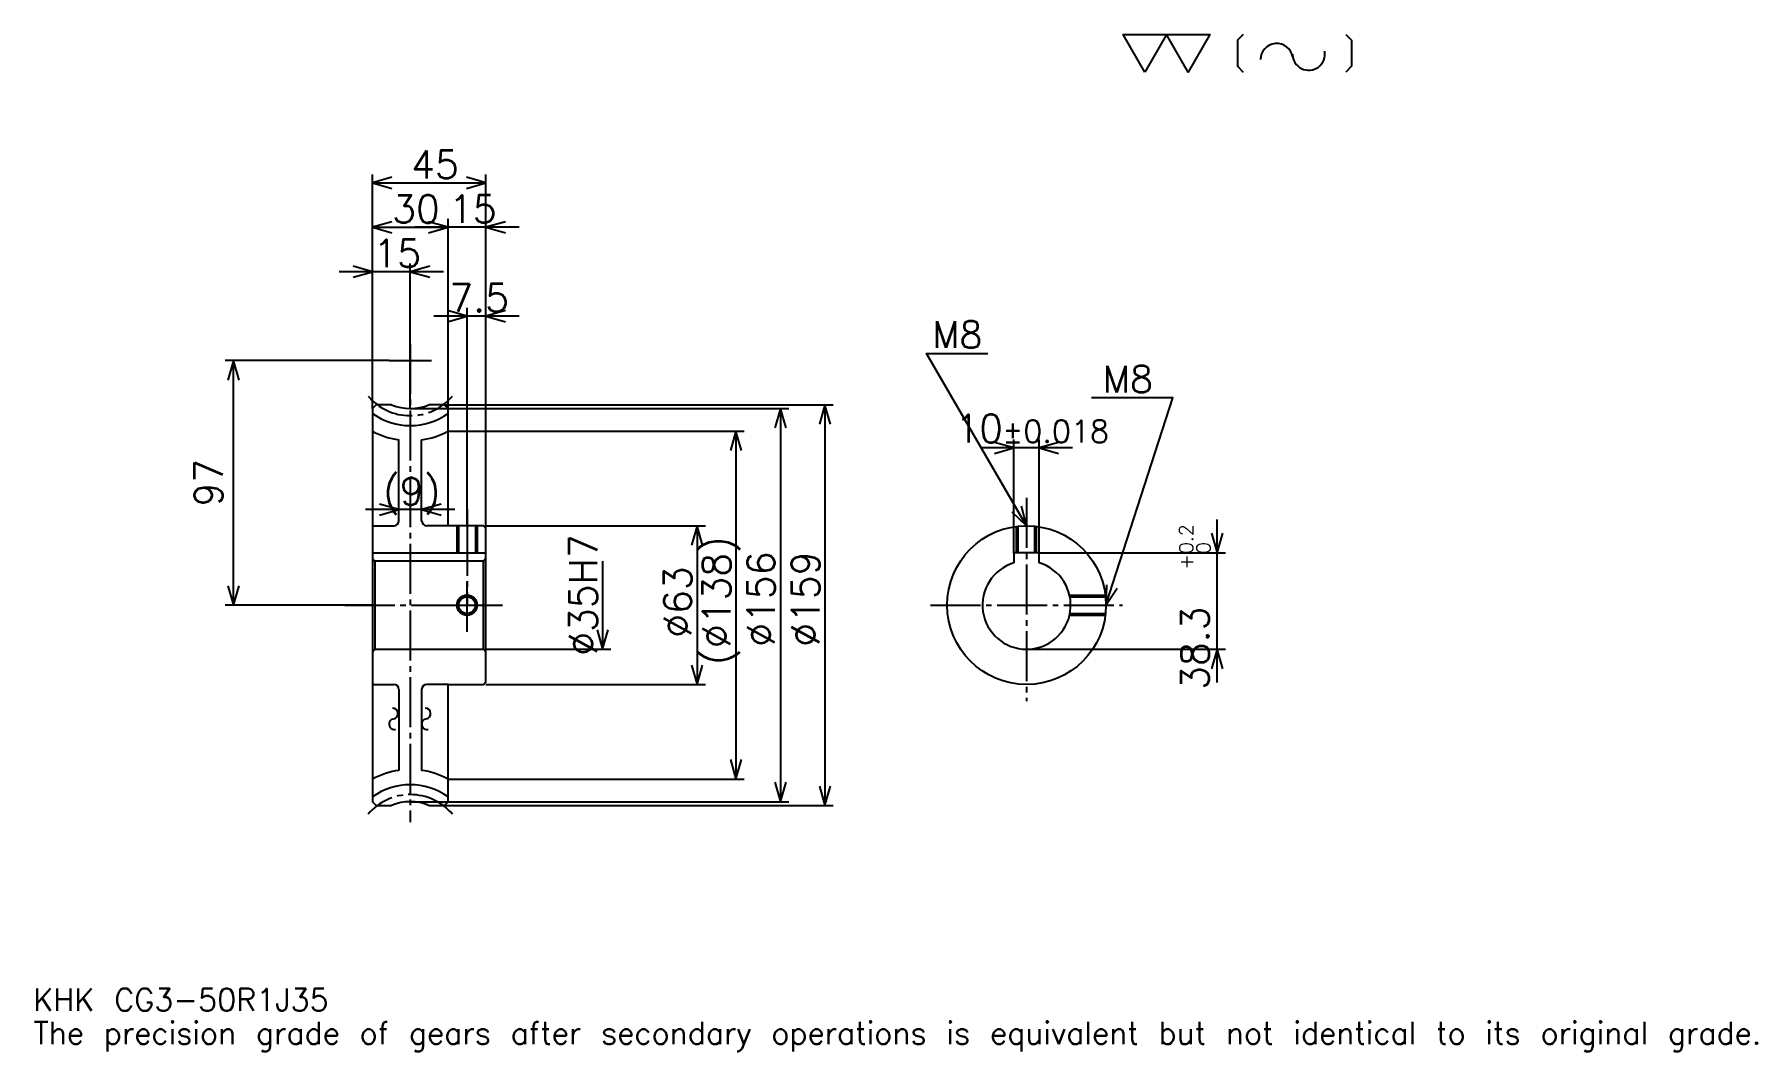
# Model space of a CAD drawing. Extents: x 22 to 706, y 8 to 412.
import ezdxf

# ---------------------------------------------------------------- set-up
doc = ezdxf.new("R2010")
doc.units = 0
doc.linetypes.add('DASHDOT', pattern=[26.448981, 19.836735, -2.204082, 2.204082, -2.204082])
doc.layers.get('0').update_dxf_attribs({"linetype": 'CONTINUOUS'})
doc.layers.add('DASHDOT', color=6, linetype='DASHDOT')
doc.styles.add('KANJI', font='TXT', dxfattribs={"bigfont": 'BIGFONT'})

msp = doc.modelspace()

# ---------------------------------------------------------------- linework, layer by layer
at = {"color": 5}
for p, q in [((156.489807, 264.709198), (156.489807, 356.045929)), ((201.489807, 264.709198), (201.489807, 356.045929)), ((156.489807, 352.739807), (201.489807, 352.739807)), ((156.489807, 335.107178), (186.489807, 335.107178)), ((214.714294, 335.107178), (173.26532, 335.107178)), ((186.489807, 264.709198), (186.489807, 338.413269)), ((184.714294, 317.474487), (143.26532, 317.474487)), ((156.489807, 264.709198), (156.489807, 320.78064)), ((171.489807, 282.209198), (171.489807, 320.78064)), ((193.989807, 264.709198), (193.989807, 303.14798)), ((214.714294, 299.841858), (180.76532, 299.841858)), ((163.102051, 282.209198), (98.08165, 282.209198)), ((101.387772, 185.209198), (101.387772, 282.209198)), ((171.489807, 263.209198), (171.489807, 282.209198)), ((156.489807, 263.209198), (156.489807, 264.709198)), ((171.489807, 263.209198), (201.489807, 263.209198)), ((184.989807, 264.709198), (201.489807, 264.709198)), ((186.489807, 263.209198), (186.489807, 264.709198)), ((193.989807, 216.709198), (193.989807, 264.709198)), ((193.989807, 216.709198), (193.989807, 264.709198)), ((201.489807, 264.709198), (339.244904, 264.709198)), ((201.489807, 215.709198), (201.489807, 264.709198)), ((201.489807, 263.209198), (321.612244, 263.209198)), ((318.306152, 263.209198), (318.306152, 107.209198)), ((335.938782, 264.709198), (335.938782, 105.709198)), ((186.489807, 254.209198), (201.489807, 254.209198)), ((201.489807, 254.209198), (303.979614, 254.209198)), ((300.673462, 254.209198), (300.673462, 116.209198)), ((434.153076, 247.566345), (397.704102, 247.566345)), ((410.928589, 206.009201), (410.928589, 250.872467)), ((420.928589, 206.009201), (420.928589, 250.872467)), ((189.214294, 223.117371), (153.76532, 223.117371)), ((491.510223, 154.484711), (491.510223, 219.233688)), ((201.489807, 216.709198), (288.551025, 216.709198)), ((285.244904, 216.709198), (285.244904, 153.709198)), ((420.928589, 206.009201), (494.816345, 206.009201)), ((247.775513, 202.709198), (247.775513, 167.709198)), ((156.489807, 185.209198), (98.08165, 185.209198)), ((201.489807, 167.709198), (251.081635, 167.709198)), ((415.928589, 167.709198), (494.816345, 167.709198)), ((201.489807, 153.709198), (288.551025, 153.709198)), ((186.489807, 116.209198), (201.489807, 116.209198)), ((201.489807, 116.209198), (303.979614, 116.209198)), ((171.489807, 107.209198), (201.489807, 107.209198)), ((184.989807, 105.709198), (201.489807, 105.709198)), ((201.489807, 107.209198), (321.612244, 107.209198)), ((201.489807, 105.709198), (339.244904, 105.709198))]:
    msp.add_line(p, q, dxfattribs=at)
at = {"color": 4}
for p, q in [((166.989807, 218.709198), (166.989807, 250.769623)), ((175.989807, 218.709198), (175.989807, 250.769623)), ((186.489807, 216.709198), (177.989807, 216.709198)), ((156.489807, 206.009201), (201.489807, 206.009201)), ((201.489807, 203.709198), (200.489807, 202.709198)), ((156.489807, 166.709198), (157.489807, 167.709198)), ((201.489807, 166.709198), (200.489807, 167.709198)), ((166.989807, 151.709198), (166.989807, 119.648781)), ((175.989807, 151.709198), (175.989807, 119.648781)), ((186.489807, 153.709198), (177.989807, 153.709198))]:
    msp.add_line(p, q, dxfattribs=at)
at = {"color": 7}
for points in [[(462.857147, 396.73468), (454.26123, 411.634277), (488.644897, 411.634277), (480.048981, 396.73468), (471.453064, 411.634277), (462.857147, 396.73468)], [(501.825317, 411.634277), (499.533081, 409.342041), (499.533081, 399.026917), (501.825317, 396.73468)], [(542.512634, 411.634277), (544.804932, 409.342041), (544.804932, 399.026917), (542.512634, 396.73468)]]:
    msp.add_lwpolyline(points, dxfattribs=at)
at = {"color": 5}
for points in [[(164.204086, 354.943909), (156.489807, 352.739807), (164.204086, 350.535706)], [(193.775513, 350.535706), (201.489807, 352.739807), (193.775513, 354.943909)], [(164.204086, 337.311249), (156.489807, 335.107178), (164.204086, 332.903076)], [(178.775513, 332.903076), (186.489807, 335.107178), (178.775513, 337.311249)], [(178.775513, 332.903076), (186.489807, 335.107178), (178.775513, 337.311249)], [(209.204102, 337.311249), (201.489807, 335.107178), (209.204102, 332.903076)], [(148.775528, 315.270416), (156.489807, 317.474487), (148.775528, 319.678589)], [(179.204102, 319.678589), (171.489807, 317.474487), (179.204102, 315.270416)], [(186.275513, 297.637756), (193.989807, 299.841858), (186.275513, 302.045929)], [(209.204102, 302.045929), (201.489807, 299.841858), (209.204102, 297.637756)], [(103.59185, 274.494904), (101.387772, 282.209198), (99.183685, 274.494904)], [(415.928589, 216.709198), (376.255127, 285.035736), (400.5, 285.035736)], [(447.428589, 185.209198), (473.877563, 267.403076), (441.697968, 267.403076)], [(320.510223, 255.494904), (318.306152, 263.209198), (316.102051, 255.494904)], [(338.142883, 256.994904), (335.938782, 264.709198), (333.73468, 256.994904)], [(302.877563, 246.494904), (300.673462, 254.209198), (298.469391, 246.494904)], [(403.214294, 245.362259), (410.928589, 247.566345), (403.214294, 249.770416)], [(428.642883, 249.770416), (420.928589, 247.566345), (428.642883, 245.362259)], [(159.275528, 220.913284), (166.989807, 223.117371), (159.275528, 225.321442)], [(183.704102, 225.321442), (175.989807, 223.117371), (183.704102, 220.913284)], [(410.148926, 222.273682), (415.928589, 216.709198), (413.961029, 224.487183)], [(287.448975, 208.994904), (285.244904, 216.709198), (283.040833, 208.994904)], [(489.306152, 213.72348), (491.510223, 206.009201), (493.714294, 213.72348)], [(99.183685, 192.923477), (101.387772, 185.209198), (103.59185, 192.923477)], [(447.693481, 193.227798), (447.428589, 185.209198), (451.88974, 191.877502)], [(245.571442, 175.423477), (247.775513, 167.709198), (249.979599, 175.423477)], [(493.714294, 159.994904), (491.510223, 167.709198), (489.306152, 159.994904)], [(283.040833, 161.423492), (285.244904, 153.709198), (287.448975, 161.423492)], [(298.469391, 123.923485), (300.673462, 116.209198), (302.877563, 123.923485)], [(316.102051, 114.923485), (318.306152, 107.209198), (320.510223, 114.923485)], [(333.73468, 113.423485), (335.938782, 105.709198), (338.142883, 113.423485)]]:
    msp.add_lwpolyline(points, dxfattribs=at)
at = {"color": 4}
for points in [[(164.090485, 264.709198), (157.989807, 264.709198), (156.489807, 263.209198), (156.489807, 166.709198)], [(178.88913, 105.709198), (184.989807, 105.709198), (186.489807, 107.209198), (186.489807, 153.709198), (200.489807, 153.709198), (201.489807, 154.709198), (201.489807, 215.709198), (200.489807, 216.709198), (186.489807, 216.709198), (186.489807, 263.209198), (184.989807, 264.709198), (178.88913, 264.709198)], [(156.489807, 216.709198), (164.989807, 216.709198)], [(189.989807, 216.709198), (189.989807, 206.009201)], [(190.66481, 216.709198), (190.66481, 206.009201)], [(197.314804, 216.709198), (197.314804, 206.009201)], [(197.989807, 216.709198), (197.989807, 206.009201)], [(411.928589, 206.009201), (411.928589, 216.454193)], [(412.603577, 206.009201), (412.603577, 216.533218)], [(419.253601, 206.009201), (419.253601, 216.533218)], [(419.928589, 206.009201), (419.928589, 216.454193)], [(420.928589, 201.979706), (420.928589, 206.009201), (410.928589, 206.009201), (410.928589, 201.979706)], [(156.489807, 203.709198), (157.489807, 202.709198), (157.489807, 167.709198), (200.489807, 167.709198), (200.489807, 202.709198), (157.489807, 202.709198)], [(432.965302, 189.209198), (447.173584, 189.209198)], [(433.109802, 188.534195), (447.252625, 188.534195)], [(432.965302, 181.209198), (447.173584, 181.209198)], [(433.109802, 181.884201), (447.252625, 181.884201)], [(156.489807, 166.709198), (156.489807, 107.209198), (157.989807, 105.709198), (164.090485, 105.709198)], [(156.489807, 153.709198), (164.989807, 153.709198)]]:
    msp.add_lwpolyline(points, dxfattribs=at)
for centre, radius in [((415.928589, 185.209198), 31.5), ((193.989807, 185.209198), 3.325)]:
    msp.add_circle(centre, radius, dxfattribs=at)
at = {"color": 7}
msp.add_circle((193.989807, 185.209198), 4, dxfattribs=at)
for centre, radius, start, end in [((515.148987, 401.632324), 6.446939, 10, 180), ((527.846985, 403.871338), 6.446939, 180, 10), ((164.445618, 142.185211), 2.14898, 280, 90), ((177.412964, 142.185211), 2.14898, 280, 90), ((165.191956, 137.952545), 2.14898, 90, 280), ((178.159302, 137.952545), 2.14898, 90, 280)]:
    msp.add_arc(centre, radius, start, end, dxfattribs=at)
at = {"color": 4}
for centre, radius, start, end in [((171.489807, 282.209198), 25.75, 234.371711636, 305.628288364), ((171.489807, 282.209198), 19, 247.080457927, 292.919542073), ((171.489807, 282.209198), 31.76, 241.821409992, 261.85448381), ((171.489807, 282.209198), 31.76, 278.14551619, 298.178590008), ((164.989807, 218.709198), 2, 270, 0), ((177.989807, 218.709198), 2, 180, 270), ((177.989807, 218.709198), 2, 180, 270), ((415.928589, 185.209198), 17.5, 106.601549926, 73.398450074), ((164.989807, 151.709198), 2, 0, 90), ((177.989807, 151.709198), 2, 90, 180), ((177.989807, 151.709198), 2, 90, 180), ((171.489807, 88.209198), 31.76, 98.14551619, 118.178590008), ((171.489807, 88.209198), 31.76, 61.821409992, 81.85448381), ((171.489807, 88.209198), 25.75, 54.371711636, 125.628288364), ((171.489807, 88.209198), 19, 67.080457927, 112.919542073)]:
    msp.add_arc(centre, radius, start, end, dxfattribs=at)
at = {"layer": 'DASHDOT', "color": 7}
for p, q in [((171.489807, 288.821442), (171.489807, 99.096954)), ((163.102051, 282.209198), (179.877563, 282.209198)), ((415.928589, 227.729614), (415.928589, 147.096954)), ((193.989807, 216.709198), (193.989807, 185.209198)), ((145.469391, 185.209198), (208.102051, 185.209198)), ((377.816345, 185.209198), (454.040833, 185.209198))]:
    msp.add_line(p, q, dxfattribs=at)
for points in [[(193.989807, 223.321442), (193.989807, 199.396957)], [(193.989807, 174.596954), (193.989807, 195.821442)], [(183.377563, 185.209198), (204.602051, 185.209198)]]:
    msp.add_lwpolyline(points, dxfattribs=at)
for centre, start, end in [((171.489807, 282.209198), 219.999998481, 320.000001519), ((171.489807, 88.209198), 39.999998481, 140.000001519)]:
    msp.add_arc(centre, 21.825, start, end, dxfattribs=at)

# ---------------------------------------------------------------- texts
at = {"color": 7, "style": 'KANJI'}
for s, height, p in [('45', 11.020408, (171.826538, 354.503052)), ('30', 11.020408, (164.326538, 336.870422)), ('15', 11.020408, (186.826538, 336.870422)), ('15', 11.020408, (156.826538, 319.237762)), ('7.5', 11.020408, (186.994904, 301.605103)), ('M8', 10.579592, (378.459198, 287.239807)), ('M8', 10.579592, (446.10614, 269.607147)), ('10', 11.020408, (387.670074, 249.770416)), ('%%p0.018', 8.816327, (406.293213, 249.770416)), ('(9)', 11.020408, (160.744904, 224.88063)), ('KHK CG3-50R1J35', 8.816327, (22.040817, 24.244898)), ('The precision grade of gears after secondary operations is equivalent but not identical to its original grade.', 8.816327, (22.040817, 11.020409))]:
    msp.add_text(s, height=height, dxfattribs=at).set_placement(p)
for s, height, p in [('97', 11.020408, (96.979599, 224.341858)), ('0.2', 5.510204, (482.032684, 205.47818)), ('%%c35H7', 11.020408, (245.571442, 165.096954)), ('(%%c138)', 11.020408, (298.469391, 161.51532)), ('%%c156', 11.020408, (316.102051, 168.678589)), ('0', 5.510204, (488.865326, 205.47818)), ('%%c63', 11.020408, (283.040833, 172.260223)), ('%%c159', 11.020408, (333.73468, 168.678589)), ('+', 5.510204, (482.032684, 199.306747)), ('38.3', 11.020408, (488.204102, 151.606064))]:
    msp.add_text(s, height=height, rotation=90, dxfattribs=at).set_placement(p)

doc.saveas('drawing.dxf')
